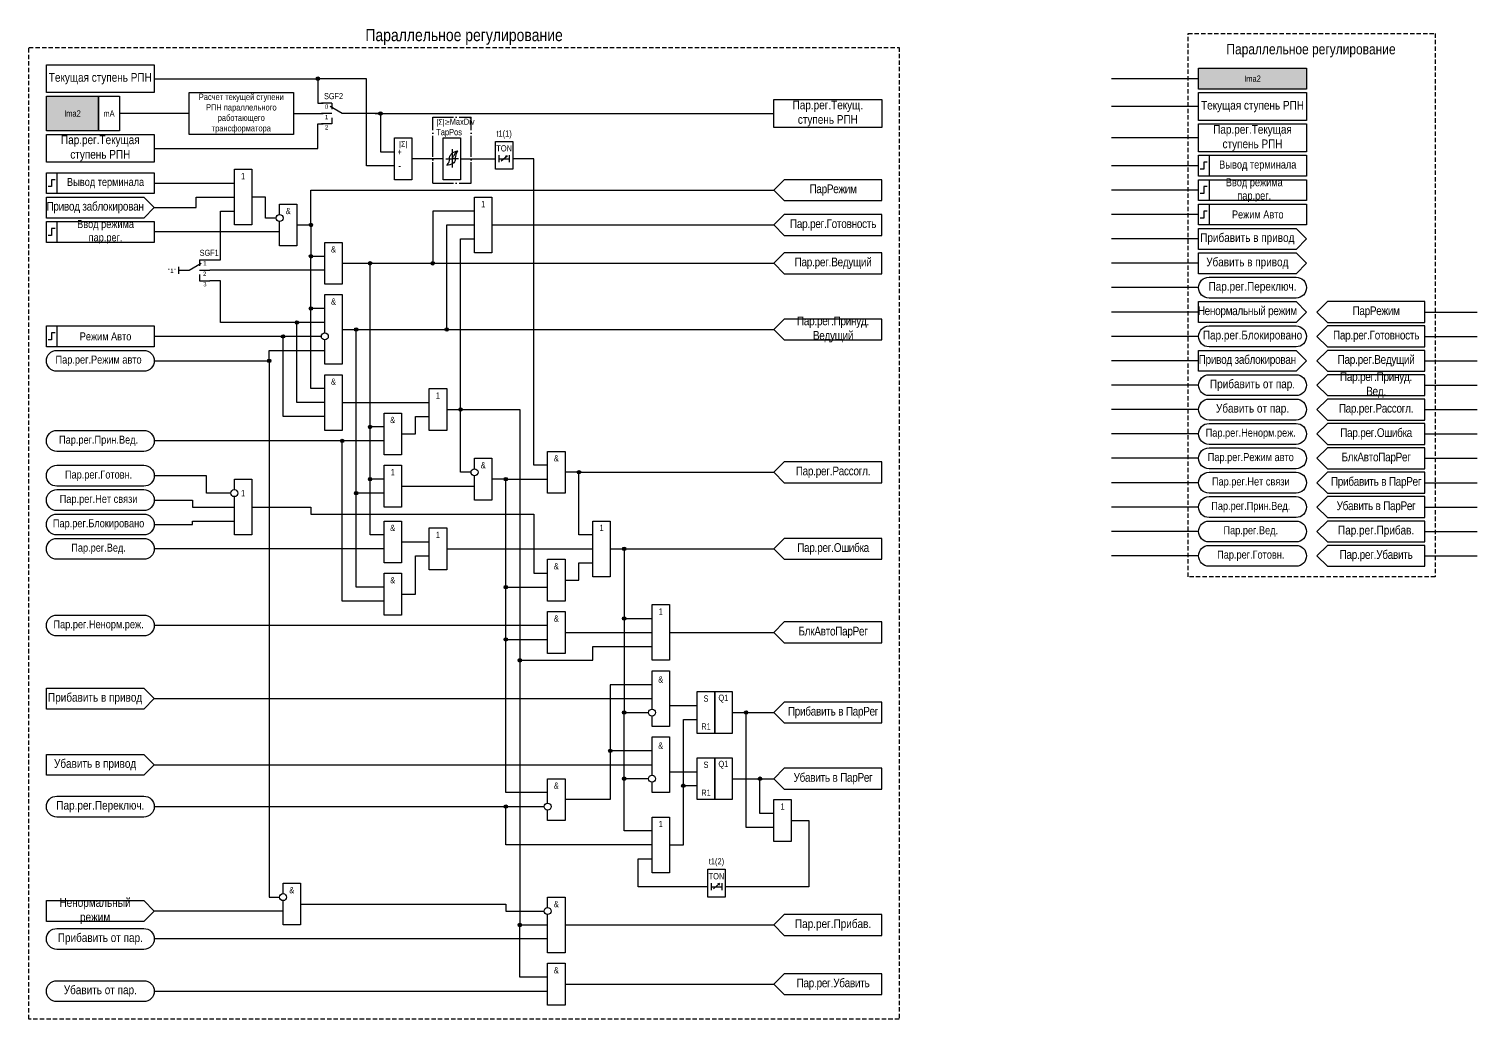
# Model space of a CAD drawing. Header units: millimetres. Extents: x -18 to 416, y -460 to 284.
# Drawn here: x 0 to 416, y 0 to 284.3 of the extents above; entities that cross this region are included whole.
import ezdxf
from ezdxf.enums import TextEntityAlignment as Align

# ---------------------------------------------------------------- set-up
doc = ezdxf.new("R2010")
doc.units = ezdxf.units.MM
doc.linetypes.add('ACAD_ISO04W100', pattern=[30, 24, -3, 0, -3])
doc.linetypes.add('штриховая2', pattern=[0.375, 0.25, -0.125])
doc.layers.add('TEXT', color=7, linetype='Continuous', lineweight=25, true_color=0xffffff)
doc.layers.add('Основная', color=7, linetype='Continuous')
doc.styles.add('1.8_Gost_RD', font='ARIALN.TTF', dxfattribs={"height": 1.8})
doc.styles.add('2.5_Gost_RD', font='ARIALN.TTF', dxfattribs={"height": 2.5})
doc.styles.add('3.5_Gost_RD', font='ARIALN.TTF', dxfattribs={"height": 3.5})
doc.styles.add('Вывод', font='ARIALN.TTF', dxfattribs={"height": 2.5})
doc.styles.add('Компонент', font='ARIALN.TTF', dxfattribs={"height": 3.5})

# ---------------------------------------------------------------- blocks, each defined once
blk = doc.blocks.new('*U958')
at = {"layer": 'Основная', "color": 0}
blk.add_line((0, 0), (7, 4), dxfattribs=at)
at = {"layer": 'Основная', "ltscale": 0.35}
blk.add_line((6, 6), (6, 2.5), dxfattribs=at)
blk = doc.blocks.new('Точка')
at = {"ltscale": 100}
h = blk.add_hatch(color=256, dxfattribs=at)
h.dxf.hatch_style = 1
edge = h.paths.add_edge_path()
edge.add_arc((0, 0), 0.5, 0, 360)
blk.add_circle((0, 0), 0.5, dxfattribs=at)
blk = doc.blocks.new('*U926')
at = {"layer": 'Основная', "linetype": 'ACAD_ISO04W100', "ltscale": 0.25}
for p, q in [((0, 0), (11, 0)), ((0, -19), (0, 0)), ((11, -19), (11, 0)), ((0, -19), (11, -19))]:
    blk.add_line(p, q, dxfattribs=at)
at = {"layer": 'Основная', "style": 'Компонент'}
blk.add_attdef('ОУ', text='', height=3.5, dxfattribs=at).set_placement((11, 0), align=Align.MIDDLE_CENTER)

msp = doc.modelspace()

# ---------------------------------------------------------------- hatches: boundary and pattern name
at = {"ltscale": 100, "true_color": 0xf7941d}
h = msp.add_hatch(color=30, dxfattribs=at)
h.dxf.hatch_style = 1
h.paths.add_polyline_path([(367, 267), (367, 273), (336, 273), (336, 267)])
h = msp.add_hatch(color=30, dxfattribs=at)
h.dxf.hatch_style = 1
h.paths.add_polyline_path([(5, 265), (20, 265), (20, 255), (5, 255)])

# ---------------------------------------------------------------- linework, layer by layer
at = {"ltscale": 100}
for p, q in [((336, 270), (311, 270)), ((83.5, 263), (84.5, 263)), ((83.5, 260), (84.5, 260)), ((100.5, 260), (90.5, 260)), ((99.5, 260), (214, 260)), ((336, 262), (311, 262)), ((119, 241), (119, 253)), ((119, 253), (124, 253)), ((124, 253), (124, 247)), ((336, 253), (311, 253)), ((124, 247), (124, 241)), ((336, 245), (311, 245)), ((124, 241), (119, 241)), ((336, 238), (311, 238)), ((336, 231), (311, 231)), ((336, 224), (311, 224)), ((364, 221), (336, 221)), ((336, 217), (311, 217)), ((336, 220), (364, 220)), ((43, 216), (43, 214)), ((43, 215), (45.5, 215)), ((336, 210), (311, 210)), ((336, 203), (311, 203)), ((364, 200), (336, 200)), ((401, 203), (416, 203)), ((336, 196), (311, 196)), ((401, 196), (416, 196)), ((336, 189), (311, 189)), ((401, 189), (416, 189)), ((364, 186), (336, 186)), ((336, 182), (311, 182)), ((401, 182), (416, 182)), ((336, 175), (311, 175)), ((401, 175), (416, 175)), ((401, 175), (416, 175)), ((336, 168), (311, 168)), ((401, 168), (416, 168)), ((336, 161), (311, 161)), ((401, 161), (416, 161)), ((401, 161), (416, 161)), ((336, 154), (311, 154)), ((401, 154), (416, 154)), ((336, 147), (311, 147)), ((401, 147), (416, 147)), ((401, 147), (416, 147)), ((336, 140), (311, 140)), ((401, 140), (416, 140)), ((401, 140), (416, 140)), ((401, 140), (416, 140)), ((336, 133), (311, 133)), ((401, 133), (416, 133)), ((33, 89), (5, 89)), ((184, 90), (192, 90)), ((184, 71), (192, 71)), ((33, 28), (5, 28))]:
    msp.add_line(p, q, dxfattribs=at)
msp.add_line((121.6, 249.72), (121.6, 244.52))
at = {"color": 7, "ltscale": 100}
for p, q in [((119.79, 247), (121.6, 247)), ((123.42, 247), (121.6, 247)), ((135.67, 246.41), (137.34, 247.9)), ((137.34, 247.9), (136.82, 247.68)), ((137.34, 247.9), (137.08, 247.43)), ((196.67, 37.41), (198.34, 38.9)), ((198.34, 38.9), (197.82, 38.68)), ((198.34, 38.9), (198.08, 38.43))]:
    msp.add_line(p, q, dxfattribs=at)
at = {"linetype": 'штриховая2', "ltscale": 5}
for points in [[(333, 283), (404, 283), (404, 127), (333, 127)], [(0, 279), (250, 279), (250, 0), (0, 0)]]:
    msp.add_lwpolyline(points, close=True, dxfattribs=at)
at = {"ltscale": 100}
for points in [[(5, 274), (36, 274), (36, 266), (5, 266)], [(336, 273), (367, 273), (367, 267), (336, 267)], [(5, 265), (20, 265), (20, 255), (5, 255)], [(20, 265), (26, 265), (26, 255), (20, 255)], [(46, 266), (76, 266), (76, 254), (46, 254)], [(214, 264), (245, 264), (245, 256), (214, 256)], [(336, 266), (367, 266), (367, 258), (336, 258)], [(5, 254), (36, 254), (36, 246), (5, 246)], [(336, 257), (367, 257), (367, 249), (336, 249)], [(105, 253), (110, 253), (110, 241), (105, 241)], [(134, 252), (139, 252), (139, 244), (134, 244)], [(336, 248), (339, 248), (339, 242), (336, 242)], [(336, 248), (367, 248), (367, 242), (336, 242)], [(5, 243), (8, 243), (8, 237), (5, 237)], [(5, 243), (36, 243), (36, 237), (5, 237)], [(59, 244), (64, 244), (64, 228), (59, 228)], [(245, 235), (245, 241), (217, 241), (214, 238), (217, 235)], [(336, 241), (339, 241), (339, 235), (336, 235)], [(336, 241), (367, 241), (367, 235), (336, 235)], [(128, 236), (133, 236), (133, 220), (128, 220)], [(336, 234), (339, 234), (339, 228), (336, 228)], [(336, 234), (367, 234), (367, 228), (336, 228)], [(5, 229), (8, 229), (8, 223), (5, 223)], [(5, 229), (36, 229), (36, 223), (5, 223)], [(245, 225), (245, 231), (217, 231), (214, 228), (217, 225)], [(85, 223), (90, 223), (90, 211), (85, 211)], [(245, 214), (245, 220), (217, 220), (214, 217), (217, 214)], [(401, 200), (401, 206), (373, 206), (370, 203), (373, 200)], [(245, 195), (245, 201), (217, 201), (214, 198), (217, 195)], [(5, 199), (8, 199), (8, 193), (5, 193)], [(5, 199), (36, 199), (36, 193), (5, 193)], [(401, 193), (401, 199), (373, 199), (370, 196), (373, 193)], [(401, 186), (401, 192), (373, 192), (370, 189), (373, 186)], [(85, 185), (90, 185), (90, 169), (85, 169)], [(401, 179), (401, 185), (373, 185), (370, 182), (373, 179)], [(115, 181), (120, 181), (120, 169), (115, 169)], [(401, 172), (401, 178), (373, 178), (370, 175), (373, 172)], [(102, 174), (107, 174), (107, 162), (102, 162)], [(401, 165), (401, 171), (373, 171), (370, 168), (373, 165)], [(149, 163), (154, 163), (154, 151), (149, 151)], [(401, 158), (401, 164), (373, 164), (370, 161), (373, 158)], [(102, 159), (107, 159), (107, 147), (102, 147)], [(245, 154), (245, 160), (217, 160), (214, 157), (217, 154)], [(401, 151), (401, 157), (373, 157), (370, 154), (373, 151)], [(401, 144), (401, 150), (373, 150), (370, 147), (373, 144)], [(102, 143), (107, 143), (107, 131), (102, 131)], [(162, 143), (167, 143), (167, 127), (162, 127)], [(401, 137), (401, 143), (373, 143), (370, 140), (373, 137)], [(115, 141), (120, 141), (120, 129), (115, 129)], [(245, 132), (245, 138), (217, 138), (214, 135), (217, 132)], [(401, 130), (401, 136), (373, 136), (370, 133), (373, 130)], [(149, 132), (154, 132), (154, 120), (149, 120)], [(102, 128), (107, 128), (107, 116), (102, 116)], [(149, 117), (154, 117), (154, 105), (149, 105)], [(179, 119), (184, 119), (184, 103), (179, 103)], [(245, 108), (245, 114), (217, 114), (214, 111), (217, 108)], [(192, 94), (197, 94), (197, 82), (192, 82)], [(197, 94), (202, 94), (202, 82), (197, 82)], [(245, 85), (245, 91), (217, 91), (214, 88), (217, 85)], [(192, 75), (197, 75), (197, 63), (192, 63)], [(197, 75), (202, 75), (202, 63), (197, 63)], [(245, 66), (245, 72), (217, 72), (214, 69), (217, 66)], [(214, 63), (219, 63), (219, 51), (214, 51)], [(179, 58), (184, 58), (184, 42), (179, 42)], [(195, 43), (200, 43), (200, 35), (195, 35)], [(245, 24), (245, 30), (217, 30), (214, 27), (217, 24)], [(149, 16), (154, 16), (154, 4), (149, 4)], [(245, 7), (245, 13), (217, 13), (214, 10), (217, 7)]]:
    msp.add_lwpolyline(points, close=True, dxfattribs=at)
for points in [[(36, 270), (83, 270), (83, 263), (84, 263)], [(105, 245), (97, 245), (97, 270), (83, 270)], [(87, 263), (87, 261.25)], [(46, 260), (26, 260)], [(76, 260), (83.5, 260)], [(87, 258.75), (87, 257)], [(101, 260), (101, 249), (105, 249)], [(36, 250), (83, 250), (83, 257), (84.5, 257)], [(119, 247), (110, 247)], [(124, 247), (134, 247)], [(135, 248), (135, 246)], [(135, 247), (138, 247)], [(138, 248), (138, 246)], [(149, 159), (145, 159), (145, 247), (139, 247)], [(36, 240), (59, 240)], [(81, 228), (81, 238), (214, 238)], [(5, 236), (33, 236), (36, 233), (33, 230), (5, 230), (5, 236)], [(36, 233), (48, 233), (48, 236), (59, 236)], [(71, 230), (68, 230), (68, 236), (64, 236)], [(72, 231), (72, 234), (77, 234), (77, 222), (72, 222), (72, 229)], [(52, 218), (55, 218), (55, 232), (59, 232)], [(128, 232), (116, 232), (116, 217)], [(72, 226), (36, 226)], [(77, 228), (81, 228), (81, 219), (85, 219)], [(120, 198), (120, 228), (128, 228)], [(133, 228), (214, 228)], [(336, 227), (364, 227), (367, 224), (364, 221), (336, 221), (336, 227)], [(124, 175), (124, 224), (128, 224)], [(49, 218), (49, 216.25)], [(85, 204), (81, 204), (81, 219)], [(90, 217), (214, 217)], [(102, 170), (98, 170), (98, 217)], [(336, 220), (364, 220), (367, 217), (364, 214), (336, 214), (336, 220)], [(49, 213.75), (49, 212)], [(85, 215), (52, 215)], [(85, 200), (55, 200), (55, 212), (52, 212)], [(85, 197), (85, 208), (90, 208), (90, 188), (85, 188), (85, 195)], [(85, 181), (81, 181), (81, 204)], [(336, 206), (364, 206), (367, 203), (364, 200), (336, 200), (336, 206)], [(85, 177), (77, 177), (77, 200)], [(84, 196), (36, 196)], [(85, 173), (73, 173), (73, 196)], [(90, 198), (214, 198)], [(102, 151), (94, 151), (94, 198)], [(36, 189), (69, 189), (69, 192), (85, 192)], [(336, 192), (364, 192), (367, 189), (364, 186), (336, 186), (336, 192)], [(69, 189), (69, 35), (72, 35)], [(90, 177), (115, 177)], [(120, 175), (141, 175), (141, 27), (149, 27)], [(127, 157), (124, 157), (124, 175)], [(107, 168), (111, 168), (111, 173), (115, 173)], [(102, 155), (98, 155), (98, 170)], [(102, 166), (36, 166)], [(102, 120), (90, 120), (90, 166)], [(128, 158), (128, 161), (133, 161), (133, 149), (128, 149), (128, 156)], [(58, 151), (51, 151), (51, 156), (36, 156)], [(59, 152), (59, 155), (64, 155), (64, 139), (59, 139), (59, 150)], [(102, 139), (98, 139), (98, 155)], [(137, 109), (137, 155), (133, 155)], [(137, 155), (149, 155)], [(162, 139), (158, 139), (158, 157), (154, 157)], [(158, 157), (214, 157)], [(102, 124), (94, 124), (94, 151)], [(107, 153), (128, 153)], [(36, 149), (47, 149), (47, 147), (59, 147)], [(64, 147), (81, 147), (81, 145), (145, 145), (145, 128), (149, 128)], [(36, 142), (47, 142), (47, 143), (59, 143)], [(102, 135), (36, 135)], [(107, 137), (115, 137)], [(120, 135), (162, 135)], [(167, 135), (214, 135)], [(171, 135), (171, 115), (179, 115)], [(107, 122), (111, 122), (111, 133), (115, 133)], [(154, 126), (158, 126), (158, 131), (162, 131)], [(137, 124), (149, 124)], [(149, 113), (36, 113)], [(171, 115), (171, 88), (178, 88)], [(137, 109), (149, 109)], [(149, 65), (137, 65), (137, 109)], [(154, 111), (179, 111)], [(184, 111), (214, 111)], [(141, 103), (162, 103), (162, 107), (179, 107)], [(179, 89), (179, 100), (184, 100), (184, 84), (179, 84), (179, 87)], [(179, 96), (167, 96), (167, 63), (154, 63)], [(5, 95), (33, 95), (36, 92), (33, 89), (5, 89), (5, 95)], [(36, 92), (179, 92)], [(178, 69), (171, 69), (171, 88)], [(202, 88), (214, 88)], [(214, 55), (206, 55), (206, 88)], [(179, 85), (179, 87)], [(184, 50), (188, 50), (188, 86), (192, 86)], [(179, 70), (179, 81), (184, 81), (184, 65), (179, 65), (179, 68)], [(5, 76), (33, 76), (36, 73), (33, 70), (5, 70), (5, 76)], [(179, 77), (167, 77)], [(36, 73), (179, 73)], [(149, 62), (149, 69), (154, 69), (154, 57), (149, 57), (149, 60)], [(179, 54), (171, 54), (171, 69)], [(178, 69), (175, 69)], [(179, 66), (179, 68)], [(192, 67), (188, 67)], [(202, 69), (214, 69)], [(214, 59), (210, 59), (210, 69)], [(36, 61), (148, 61)], [(179, 50), (137, 50), (137, 61)], [(219, 57), (224, 57), (224, 38), (200, 38)], [(195, 38), (175, 38), (175, 46), (179, 46)], [(73, 36), (73, 39), (78, 39), (78, 27), (73, 27), (73, 34)], [(196, 39), (196, 37)], [(196, 38), (199, 38)], [(199, 39), (199, 37)], [(5, 34), (33, 34), (36, 31), (33, 28), (5, 28), (5, 34)], [(149, 32), (149, 35), (154, 35), (154, 19), (149, 19), (149, 30)], [(73, 31), (36, 31)], [(78, 33), (137, 33), (137, 31), (148, 31)], [(149, 12), (141, 12), (141, 27)], [(154, 27), (214, 27)], [(149, 23), (36, 23)], [(154, 10), (214, 10)], [(36, 8), (149, 8)]]:
    msp.add_lwpolyline(points, dxfattribs=at)
at = {"lineweight": 30, "ltscale": 100}
for points in [[(338.5, 246), (337.5, 246), (337.5, 244), (336.5, 244)], [(7.5, 241), (6.5, 241), (6.5, 239), (5.5, 239)], [(338.5, 239), (337.5, 239), (337.5, 237), (336.5, 237)], [(338.5, 232), (337.5, 232), (337.5, 230), (336.5, 230)], [(7.5, 227), (6.5, 227), (6.5, 225), (5.5, 225)], [(7.5, 197), (6.5, 197), (6.5, 195), (5.5, 195)]]:
    msp.add_lwpolyline(points, dxfattribs=at)
at = {"ltscale": 100}
for points in [[(339, 207, -1), (339, 213), (364, 213, -1), (364, 207)], [(339, 193, -1), (339, 199), (364, 199, -1), (364, 193)], [(8, 186, -1), (8, 192), (33, 192, -1), (33, 186)], [(339, 179, -1), (339, 185), (364, 185, -1), (364, 179)], [(339, 172, -1), (339, 178), (364, 178, -1), (364, 172)], [(339, 165, -1), (339, 171), (364, 171, -1), (364, 165)], [(8, 163, -1), (8, 169), (33, 169, -1), (33, 163)], [(339, 158, -1), (339, 164), (364, 164, -1), (364, 158)], [(8, 153, -1), (8, 159), (33, 159, -1), (33, 153)], [(339, 151, -1), (339, 157), (364, 157, -1), (364, 151)], [(8, 146, -1), (8, 152), (33, 152, -1), (33, 146)], [(339, 144, -1), (339, 150), (364, 150, -1), (364, 144)], [(8, 139, -1), (8, 145), (33, 145, -1), (33, 139)], [(339, 137, -1), (339, 143), (364, 143, -1), (364, 137)], [(8, 132, -1), (8, 138), (33, 138, -1), (33, 132)], [(339, 130, -1), (339, 136), (364, 136, -1), (364, 130)], [(8, 110, -1), (8, 116), (33, 116, -1), (33, 110)], [(8, 58, -1), (8, 64), (33, 64, -1), (33, 58)], [(8, 20, -1), (8, 26), (33, 26, -1), (33, 20)], [(8, 5, -1), (8, 11), (33, 11, -1), (33, 5)]]:
    msp.add_lwpolyline(points, format="xyb", close=True, dxfattribs=at)
for centre in [(72, 230), (85, 196), (128, 157), (59, 151), (179, 88), (179, 69), (149, 61), (73, 35), (149, 31)]:
    msp.add_circle(centre, 1, dxfattribs=at)
for points in [[(120.8, 246.92), (120.6, 246.13), (120, 245.12)], [(122.48, 246.92), (122.25, 246.13), (121.76, 245.67), (120, 245.12)], [(120.8, 246.92), (120.95, 247.71), (121.44, 248.54), (123.2, 249.26)], [(121.6, 247), (122, 247.72), (122.47, 248.6), (123.2, 249.26)], [(122.48, 246.92), (122.6, 247.71), (122.81, 248.54), (123.2, 249.26)]]:
    msp.add_spline(points, degree=3)
at = {"layer": 'Основная', "color": 0}
for p, q in [((87, 263), (84, 263)), ((87, 260), (84, 260)), ((100, 260), (90, 260)), ((87, 257), (84, 257)), ((49, 218), (52, 218)), ((43, 215), (46, 215)), ((49, 215), (52, 215)), ((49, 212), (52, 212))]:
    msp.add_line(p, q, dxfattribs=at)

# ---------------------------------------------------------------- block references
at = {"ltscale": 100}
for p in [(83, 270), (101, 260), (81, 228), (81, 219), (98, 217), (116, 217), (81, 204), (77, 200), (73, 196), (94, 198), (120, 198), (69, 189), (124, 175), (90, 166), (98, 170), (98, 155), (137, 155), (158, 157), (94, 151), (171, 135), (137, 124), (171, 115), (137, 109), (141, 103), (171, 88), (206, 88), (167, 77), (171, 69), (188, 67), (210, 69), (137, 61), (141, 27)]:
    msp.add_blockref('Точка', p, dxfattribs=at)
at = {"layer": 'Основная', "ltscale": 0.25, "yscale": 0.5, "zscale": 0.5}
for p, xscale in [((90, 260), -0.5), ((46, 215), 0.5)]:
    msp.add_blockref('*U958', p, dxfattribs=dict(at, xscale=xscale))
at = {"layer": 'Основная', "ltscale": 0.25}
msp.add_blockref('*U926', (116, 259), dxfattribs=at)

# ---------------------------------------------------------------- texts
at = {"color": 30, "style": '3.5_Gost_RD'}
msp.add_text('Параллельное регулирование', height=3, dxfattribs=at).set_placement((344, 277))
at = {"ltscale": 100, "attachment_point": 5}
for s, insert, char_height, width, style in [('Текущая ступень РПН', (20.5, 270), 2.5, 31, '2.5_Gost_RD'), ('Ima2', (351.5, 270), 1.8, 31, '1.8_Gost_RD'), ('Пар.рег.Текущ. ступень РПН', (229.5, 260), 2.5, 31, '2.5_Gost_RD'), ('Текущая ступень РПН', (351.5, 262), 2.5, 31, '2.5_Gost_RD'), ('Ima2', (12.5, 260), 1.8, 15, '1.8_Gost_RD'), ('mА ', (23, 260), 1.8, 6, '1.8_Gost_RD'), ('t1(1)', (136.5, 254), 1.8, 5, '2.5_Gost_RD'), ('Пар.рег.Текущая ступень РПН ', (351.5, 253), 2.5, 31, '2.5_Gost_RD'), ('+', (106.5, 249), 1.8, 5, '2.5_Gost_RD'), ('{\\H0.875x;|Σ|}', (107.5, 251), 1.8, 5, '2.5_Gost_RD'), ('TON', (136.5, 250), 1.8, 5, '2.5_Gost_RD'), ('1', (61.5, 242), 1.8, 5, '2.5_Gost_RD'), ('-', (106.5, 245), 1.8, 5, '2.5_Gost_RD'), ('{\\T0.95;ПарРежим}', (231, 238), 2.5, 28, '2.5_Gost_RD'), ('1', (130.5, 234), 1.8, 5, '2.5_Gost_RD'), ('&', (74.5, 232), 1.8, 5, '2.5_Gost_RD'), ('{\\T0.95;Пар.рег.Готовность}', (231, 228), 2.5, 28, '2.5_Gost_RD'), ('&', (87.5, 221), 1.8, 5, '2.5_Gost_RD'), ('{\\T0.95;Пар.рег.Ведущий}', (231, 217), 2.5, 28, '2.5_Gost_RD'), ('&', (87.5, 206), 1.8, 5, '2.5_Gost_RD'), ('{\\T0.95;ПарРежим}', (387, 203), 2.5, 28, '2.5_Gost_RD'), ('{\\T0.95;Пар.рег.Принуд.\\PВедущий}', (231, 198), 2.5, 28, '2.5_Gost_RD'), ('{\\T0.95;Пар.рег.Готовность}', (387, 196), 2.5, 28, '2.5_Gost_RD'), ('Пар.рег.Режим авто', (20, 189), 2.3, 31, '2.5_Gost_RD'), ('{\\T0.95;Пар.рег.Ведущий}', (387, 189), 2.5, 28, '2.5_Gost_RD'), ('&', (87.5, 183), 1.8, 5, '2.5_Gost_RD'), ('{\\T0.95;Пар.рег.Принуд.\\PВед.}', (387, 182), 2.5, 28, '2.5_Gost_RD'), ('1', (117.5, 179), 1.8, 5, '2.5_Gost_RD'), ('{\\T0.95;Пар.рег.Рассогл.}', (387, 175), 2.5, 28, '2.5_Gost_RD'), ('&', (104.5, 172), 1.8, 5, '2.5_Gost_RD'), ('Пар.рег.Прин.Вед.', (20, 166), 2.3, 31, '2.5_Gost_RD'), ('{\\T0.95;Пар.рег.Ошибка}', (387, 168), 2.5, 28, '2.5_Gost_RD'), ('{\\T0.95;БлкАвтоПарРег}', (387, 161), 2.5, 28, '2.5_Gost_RD'), ('&', (130.5, 159), 1.8, 5, '2.5_Gost_RD'), ('&', (151.5, 161), 1.8, 5, '2.5_Gost_RD'), ('{\\T0.95;Пар.рег.Рассогл.}', (231, 157), 2.5, 28, '2.5_Gost_RD'), ('Пар.рег.Готовн.', (20, 156), 2.3, 31, '2.5_Gost_RD'), ('1', (104.5, 157), 1.8, 5, '2.5_Gost_RD'), ('{\\T0.95;Прибавить в ПарРег}', (387, 154), 2.5, 28, '2.5_Gost_RD'), ('Пар.рег.Нет связи', (20, 149), 2.3, 31, '2.5_Gost_RD'), ('1', (61.5, 151), 1.8, 5, '2.5_Gost_RD'), ('{\\T0.95;Убавить в ПарРег}', (387, 147), 2.5, 28, '2.5_Gost_RD'), ('Пар.рег.Блокировано', (20, 142), 2.3, 31, '2.5_Gost_RD'), ('&', (104.5, 141), 1.8, 5, '2.5_Gost_RD'), ('1', (164.5, 141), 1.8, 5, '2.5_Gost_RD'), ('Пар.рег.Прибав.', (387, 140), 2.5, 28, '2.5_Gost_RD'), ('1', (117.5, 139), 1.8, 5, '2.5_Gost_RD'), ('Пар.рег.Вед.', (20, 135), 2.3, 31, '2.5_Gost_RD'), ('{\\T0.95;Пар.рег.Ошибка}', (231, 135), 2.5, 28, '2.5_Gost_RD'), ('{\\T0.95;Пар.рег.Убавить}', (387, 133), 2.5, 28, '2.5_Gost_RD'), ('&', (151.5, 130), 1.8, 5, '2.5_Gost_RD'), ('&', (104.5, 126), 1.8, 5, '2.5_Gost_RD'), ('1', (181.5, 117), 1.8, 5, '2.5_Gost_RD'), ('Пар.рег.Ненорм.реж.', (20, 113), 2.3, 31, '2.5_Gost_RD'), ('&', (151.5, 115), 1.8, 5, '2.5_Gost_RD'), ('{\\T0.95;БлкАвтоПарРег}', (231, 111), 2.5, 28, '2.5_Gost_RD'), ('&', (181.5, 97.5), 1.8, 5, '2.5_Gost_RD'), ('S', (194.5, 92), 1.8, 5, '2.5_Gost_RD'), ('Q1', (199.5, 92), 1.8, 5, '2.5_Gost_RD'), ('{\\T0.95;Прибавить в ПарРег}', (231, 88), 2.5, 28, '2.5_Gost_RD'), ('R1', (194.5, 84), 1.8, 5, '2.5_Gost_RD'), ('&', (181.5, 78.5), 1.8, 5, '2.5_Gost_RD'), ('S', (194.5, 73), 1.8, 5, '2.5_Gost_RD'), ('Q1', (199.5, 73), 1.8, 5, '2.5_Gost_RD'), ('{\\T0.95;Убавить в ПарРег}', (231, 69), 2.5, 28, '2.5_Gost_RD'), ('&', (151.5, 67), 1.8, 5, '2.5_Gost_RD'), ('R1', (194.5, 65), 1.8, 5, '2.5_Gost_RD'), ('1', (216.5, 61), 1.8, 5, '2.5_Gost_RD'), ('1', (181.5, 56), 1.8, 5, '2.5_Gost_RD'), ('t1(2)', (197.5, 45), 1.8, 5, '2.5_Gost_RD'), ('TON', (197.5, 41), 1.8, 5, '2.5_Gost_RD'), ('&', (75.5, 37), 1.8, 5, '2.5_Gost_RD'), ('&', (151.5, 33), 1.8, 5, '2.5_Gost_RD'), ('Пар.рег.Прибав.', (231, 27), 2.5, 28, '2.5_Gost_RD'), ('&', (151.5, 14), 1.8, 5, '2.5_Gost_RD'), ('{\\T0.95;Пар.рег.Убавить}', (231, 10), 2.5, 28, '2.5_Gost_RD')]:
    msp.add_mtext(s, dxfattribs=dict(at, insert=insert, char_height=char_height, width=width, style=style))
at = {"color": 0, "ltscale": 100, "attachment_point": 5, "style": '2.5_Gost_RD'}
for s, insert, char_height, width in [('{\\C256;Расчет текущей ступени\\PРПН параллельного работающего\\Pтрансформатора}', (61, 260), 1.8, 30), ('{\\C256;Пар.рег.Текущая ступень РПН}', (20.5, 250), 2.5, 31), ('{\\C256;Вывод терминала}', (353, 245), 2.3, 28), ('{\\C256;Вывод терминала}', (22, 240), 2.3, 28), ('{\\C256;Ввод режима\\Pпар.рег.}', (352, 238), 2.3, 28), ('{\\T0.95;\\C256;Привод заблокирован}', (19, 233), 2.5, 28), ('{\\C256;Ввод режима\\Pпар.рег.}', (22, 226), 2.3, 28), ('{\\C256;Пар.рег.Переключ.}', (351.5, 210), 2.5, 31), ('{\\T0.95;\\C256;Ненормальный режим}', (350, 203), 2.5, 28), ('{\\C256;Режим Авто}', (22, 196), 2.3, 28), ('{\\C256;Пар.рег.Блокировано}', (351.5, 196), 2.5, 31), ('{\\T0.95;\\C256;Привод заблокирован}', (350, 189), 2.5, 28), ('{\\C256;Прибавить от пар.}', (351.5, 182), 2.5, 31), ('{\\C256;Убавить от пар.}', (351.5, 175), 2.5, 31), ('{\\C256;Прибавить в привод}', (19, 92), 2.5, 28), ('{\\C256;Убавить в привод}', (19, 73), 2.5, 28), ('{\\C256;Пар.рег.Переключ.}', (20.5, 61), 2.5, 31), ('{\\C256;Ненормальный режим}', (19, 31), 2.5, 28), ('{\\C256;Прибавить от пар.}', (20.5, 23), 2.5, 31), ('{\\C256;Убавить от пар.}', (20.5, 8), 2.5, 31)]:
    msp.add_mtext(s, dxfattribs=dict(at, insert=insert, char_height=char_height, width=width))
at = {"color": 7, "ltscale": 100, "insert": (117, 258.56), "char_height": 1.8, "attachment_point": 1, "style": '1.8_Gost_RD'}
msp.add_mtext_dynamic_manual_height_columns('{\\H0.875x;\\C256;|Σ|≥\\H1.1429x;MaxDiv\\PTapPos}', width=11, gutter_width=17.5, heights=[0], dxfattribs=at)
at = {"ltscale": 100, "insert": (40, 215.5), "char_height": 1.25, "attachment_point": 1, "style": '3.5_Gost_RD'}
msp.add_mtext_dynamic_manual_height_columns('"1"', width=2, gutter_width=17.5, heights=[0], dxfattribs=at)
at = {"layer": 'TEXT', "color": 0, "ltscale": 100, "attachment_point": 5, "style": '2.5_Gost_RD'}
for s, insert, char_height, width in [('{\\C30;Параллельное регулирование}', (125, 282), 3.5, 250), ('{\\C256;Режим Авто}', (353, 231), 2.3, 28), ('{\\C256;Прибавить в привод}', (350, 224), 2.5, 28), ('{\\C256;Убавить в привод}', (350, 217), 2.5, 28)]:
    msp.add_mtext(s, dxfattribs=dict(at, insert=insert, char_height=char_height, width=width))
at = {"layer": 'TEXT', "ltscale": 100, "char_height": 2.3, "width": 31, "attachment_point": 5, "style": '2.5_Gost_RD'}
for s, insert in [('Пар.рег.Ненорм.реж.', (351, 168)), ('Пар.рег.Режим авто', (351, 161)), ('Пар.рег.Нет связи', (351, 154)), ('Пар.рег.Прин.Вед.', (351, 147)), ('Пар.рег.Вед.', (351, 140)), ('Пар.рег.Готовн.', (351, 133))]:
    msp.add_mtext(s, dxfattribs=dict(at, insert=insert))
at = {"layer": 'Основная'}
for tag, text, height, style, p in [('SGF2', '-S', 1.75, 'Компонент', (87.5, 265)), ('0', '2', 1.25, 'Вывод', (85.5, 262)), ('1', '3', 1.25, 'Вывод', (85.5, 259)), ('2', '2', 1.25, 'Вывод', (85.5, 256)), ('SGF1', '-S', 1.75, 'Компонент', (51.77, 220)), ('1', '2', 1.25, 'Вывод', (50.54, 217)), ('2', '3', 1.25, 'Вывод', (50.5, 214)), ('3', '2', 1.25, 'Вывод', (50.54, 211))]:
    msp.add_attdef(tag, text=text, height=height, dxfattribs=dict(at, style=style)).set_placement(p, align=Align.MIDDLE_CENTER)

doc.saveas('drawing.dxf')
